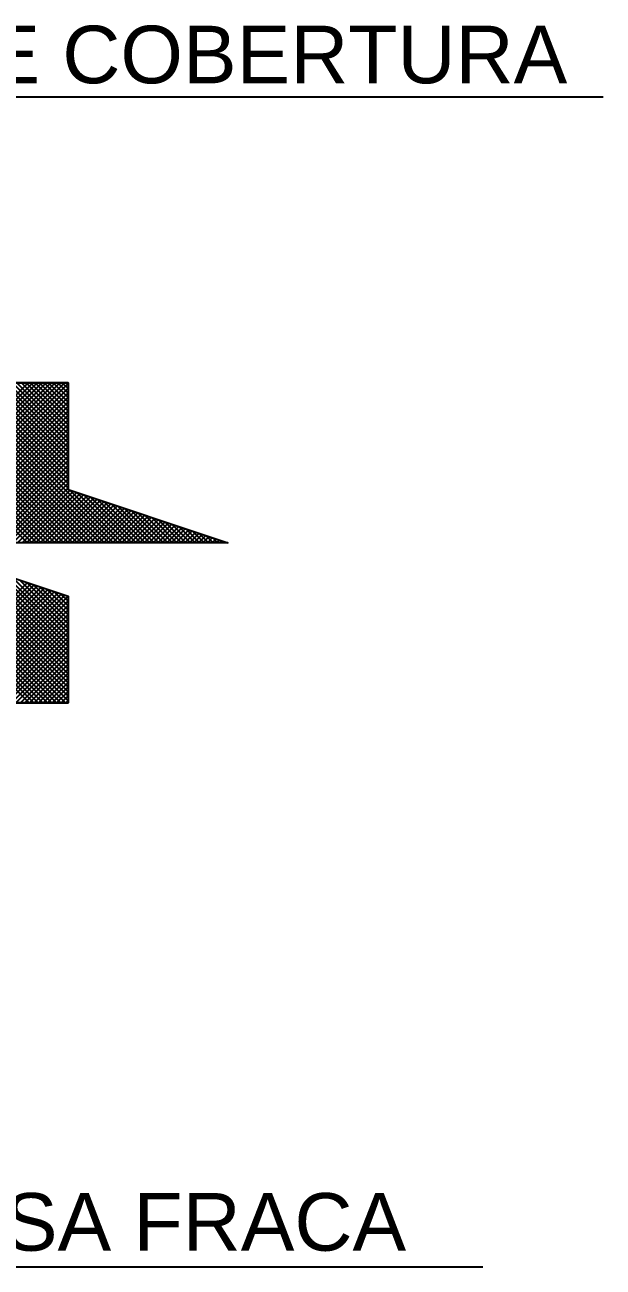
# Model space of a CAD drawing. Extents: x 0 to 119, y 0 to 84.
# Drawn here: x 50.169 to 51.977, y 53.95 to 57.832 of the extents above; entities that cross this region are included whole.
import ezdxf

# ---------------------------------------------------------------- set-up
doc = ezdxf.new("R2010")
doc.units = 0
doc.header["$MEASUREMENT"] = 0
for name, color, linetype in [('29', 9, 'CONTINUOUS'), ('3', 7, 'CONTINUOUS'), ('6', 178, 'CONTINUOUS')]:
    doc.layers.add(name, color=color, linetype=linetype)
doc.styles.add('TQS_ARIAL', font='arial.ttf')

msp = doc.modelspace()

# ---------------------------------------------------------------- linework, layer by layer
at = {"layer": '29', "color": 9, "linetype": 'Continuous'}
for p, q in [((49.179654, 55.713321), (50.179654, 56.713321)), ((49.182991, 56.713321), (50.182991, 55.713321)), ((49.193796, 55.713321), (50.193796, 56.713321)), ((49.197133, 56.713321), (50.197133, 55.713321)), ((49.207938, 55.713321), (50.207938, 56.713321)), ((49.211275, 56.713321), (50.211275, 55.713321)), ((49.22208, 55.713321), (50.22208, 56.713321)), ((49.225417, 56.713321), (50.225417, 55.713321)), ((49.236222, 55.713321), (50.236222, 56.713321)), ((49.23956, 56.713321), (50.23956, 55.713321)), ((49.250365, 55.713321), (50.250365, 56.713321)), ((49.253702, 56.713321), (50.253702, 55.713321)), ((49.264507, 55.713321), (50.264507, 56.713321)), ((49.267844, 56.713321), (50.267844, 55.713321)), ((49.278649, 55.713321), (50.278649, 56.713321)), ((49.281986, 56.713321), (50.281986, 55.713321)), ((49.292791, 55.713321), (50.292791, 56.713321)), ((49.296128, 56.713321), (50.296128, 55.713321)), ((49.677966, 56.713321), (50.177966, 56.213321)), ((49.692108, 56.713321), (50.192108, 56.213321)), ((49.70625, 56.713321), (50.20625, 56.213321)), ((49.720392, 56.713321), (50.220392, 56.213321)), ((49.734534, 56.713321), (50.234534, 56.213321)), ((49.748676, 56.713321), (50.248676, 56.213321)), ((49.762819, 56.713321), (50.262819, 56.213321)), ((49.776961, 56.713321), (50.276961, 56.213321)), ((49.791103, 56.713321), (50.291103, 56.213321)), ((49.805245, 56.713321), (50.305245, 56.213321)), ((49.819387, 56.713321), (50.319387, 56.213321)), ((49.833529, 56.713321), (50.333529, 56.213321)), ((49.847671, 56.713321), (50.347671, 56.213321)), ((49.861814, 56.713321), (50.361814, 56.213321)), ((49.875956, 56.713321), (50.375956, 56.213321)), ((49.890098, 56.713321), (50.390098, 56.213321)), ((49.90424, 56.713321), (50.40424, 56.213321)), ((49.918382, 56.713321), (50.418382, 56.213321)), ((49.932524, 56.713321), (50.432524, 56.213321)), ((49.946666, 56.713321), (50.446666, 56.213321)), ((49.960808, 56.713321), (50.460808, 56.213321)), ((49.974951, 56.713321), (50.304197, 56.384074)), ((49.989093, 56.713321), (50.304197, 56.398216)), ((50.003235, 56.713321), (50.304197, 56.412358)), ((50.017377, 56.713321), (50.304197, 56.4265)), ((50.031519, 56.713321), (50.304197, 56.440642)), ((50.045661, 56.713321), (50.304197, 56.454784)), ((50.059803, 56.713321), (50.304197, 56.468927)), ((50.073946, 56.713321), (50.304197, 56.483069)), ((50.088088, 56.713321), (50.304197, 56.497211)), ((50.10223, 56.713321), (50.304197, 56.511353)), ((50.116372, 56.713321), (50.304197, 56.525495)), ((50.130514, 56.713321), (50.304197, 56.539637)), ((50.144656, 56.713321), (50.304197, 56.553779)), ((50.158798, 56.713321), (50.304197, 56.567922)), ((50.172941, 56.713321), (50.304197, 56.582064)), ((50.187083, 56.713321), (50.304197, 56.596206)), ((50.201225, 56.713321), (50.304197, 56.610348)), ((50.215367, 56.713321), (50.304197, 56.62449)), ((50.229509, 56.713321), (50.304197, 56.638632)), ((50.243651, 56.713321), (50.304197, 56.652774)), ((50.257793, 56.713321), (50.304197, 56.666917)), ((50.271935, 56.713321), (50.304197, 56.681059)), ((50.286078, 56.713321), (50.304197, 56.695201)), ((50.30022, 56.713321), (50.304197, 56.709343)), ((49.806933, 56.213321), (50.304197, 56.710585)), ((49.821075, 56.213321), (50.304197, 56.696443)), ((49.835217, 56.213321), (50.304197, 56.6823)), ((49.84936, 56.213321), (50.304197, 56.668158)), ((49.863502, 56.213321), (50.304197, 56.654016)), ((49.877644, 56.213321), (50.304197, 56.639874)), ((49.891786, 56.213321), (50.304197, 56.625732)), ((49.905928, 56.213321), (50.304197, 56.61159)), ((49.92007, 56.213321), (50.304197, 56.597448)), ((49.934212, 56.213321), (50.304197, 56.583306)), ((49.948354, 56.213321), (50.304197, 56.569163)), ((49.962497, 56.213321), (50.304197, 56.555021)), ((49.976639, 56.213321), (50.304197, 56.540879)), ((49.990781, 56.213321), (50.304197, 56.526737)), ((50.004923, 56.213321), (50.304197, 56.512595)), ((50.019065, 56.213321), (50.304197, 56.498453)), ((50.033207, 56.213321), (50.304197, 56.484311)), ((50.047349, 56.213321), (50.304197, 56.470168)), ((50.061492, 56.213321), (50.304197, 56.456026)), ((50.075634, 56.213321), (50.304197, 56.441884)), ((50.089776, 56.213321), (50.304197, 56.427742)), ((50.103918, 56.213321), (50.304197, 56.4136)), ((50.11806, 56.213321), (50.304197, 56.399458)), ((50.132202, 56.213321), (50.304197, 56.385316)), ((50.146344, 56.213321), (50.310807, 56.377783)), ((50.160486, 56.213321), (50.321414, 56.374248)), ((50.174629, 56.213321), (50.33202, 56.370712)), ((50.188771, 56.213321), (50.342627, 56.367177)), ((50.202913, 56.213321), (50.353234, 56.363641)), ((50.310328, 56.377943), (50.474951, 56.213321)), ((50.331541, 56.370872), (50.489093, 56.213321)), ((50.352755, 56.363801), (50.503235, 56.213321)), ((50.217055, 56.213321), (50.36384, 56.360106)), ((50.231197, 56.213321), (50.374447, 56.35657)), ((50.245339, 56.213321), (50.385053, 56.353035)), ((50.259481, 56.213321), (50.39566, 56.349499)), ((50.273624, 56.213321), (50.406267, 56.345964)), ((50.287766, 56.213321), (50.416873, 56.342428)), ((50.301908, 56.213321), (50.42748, 56.338893)), ((50.31605, 56.213321), (50.438086, 56.335357)), ((50.330192, 56.213321), (50.448693, 56.331822)), ((50.344334, 56.213321), (50.4593, 56.328286)), ((50.358476, 56.213321), (50.469906, 56.32475)), ((50.373968, 56.35673), (50.517377, 56.213321)), ((50.395181, 56.349659), (50.531519, 56.213321)), ((50.416394, 56.342588), (50.545661, 56.213321)), ((50.437607, 56.335517), (50.559803, 56.213321)), ((50.45882, 56.328446), (50.573946, 56.213321)), ((50.372619, 56.213321), (50.480513, 56.321215)), ((50.386761, 56.213321), (50.49112, 56.317679)), ((50.400903, 56.213321), (50.501726, 56.314144)), ((50.415045, 56.213321), (50.512333, 56.310608)), ((50.429187, 56.213321), (50.522939, 56.307073)), ((50.443329, 56.213321), (50.533546, 56.303537)), ((50.457471, 56.213321), (50.544153, 56.300002)), ((50.471613, 56.213321), (50.554759, 56.296466)), ((50.480033, 56.321375), (50.588088, 56.213321)), ((50.485756, 56.213321), (50.565366, 56.292931)), ((50.499898, 56.213321), (50.575972, 56.289395)), ((50.501247, 56.314304), (50.60223, 56.213321)), ((50.51404, 56.213321), (50.586579, 56.28586)), ((50.52246, 56.307233), (50.616372, 56.213321)), ((50.543673, 56.300162), (50.630514, 56.213321)), ((50.564886, 56.293091), (50.644656, 56.213321)), ((50.586099, 56.28602), (50.658798, 56.213321)), ((50.528182, 56.213321), (50.597186, 56.282324)), ((50.542324, 56.213321), (50.607792, 56.278789)), ((50.556466, 56.213321), (50.618399, 56.275253)), ((50.570608, 56.213321), (50.629005, 56.271718)), ((50.584751, 56.213321), (50.639612, 56.268182)), ((50.598893, 56.213321), (50.650219, 56.264647)), ((50.607312, 56.278949), (50.672941, 56.213321)), ((50.613035, 56.213321), (50.660825, 56.261111)), ((50.627177, 56.213321), (50.671432, 56.257576)), ((50.628526, 56.271878), (50.687083, 56.213321)), ((50.641319, 56.213321), (50.682039, 56.25404)), ((50.649739, 56.264807), (50.701225, 56.213321)), ((50.655461, 56.213321), (50.692645, 56.250504)), ((50.669603, 56.213321), (50.703252, 56.246969)), ((50.670952, 56.257735), (50.715367, 56.213321)), ((50.692165, 56.250664), (50.729509, 56.213321)), ((49.813307, 56.210284), (50.304197, 55.719393)), ((50.683746, 56.213321), (50.713858, 56.243433)), ((50.697888, 56.213321), (50.724465, 56.239898)), ((50.71203, 56.213321), (50.735072, 56.236362)), ((50.713378, 56.243593), (50.743651, 56.213321)), ((50.726172, 56.213321), (50.745678, 56.232827)), ((50.734591, 56.236522), (50.757793, 56.213321)), ((50.740314, 56.213321), (50.756285, 56.229291)), ((50.754456, 56.213321), (50.766891, 56.225756)), ((50.755805, 56.229451), (50.771935, 56.213321)), ((50.768598, 56.213321), (50.777498, 56.22222)), ((50.777018, 56.22238), (50.786078, 56.213321)), ((50.78274, 56.213321), (50.788105, 56.218685)), ((50.796883, 56.213321), (50.798711, 56.215149)), ((50.798231, 56.215309), (50.80022, 56.213321)), ((49.83452, 56.203213), (50.304197, 55.733536)), ((49.855733, 56.196142), (50.304197, 55.747678)), ((49.876946, 56.189071), (50.304197, 55.76182)), ((49.89816, 56.182), (50.304197, 55.775962)), ((49.919373, 56.174929), (50.304197, 55.790104)), ((49.940586, 56.167858), (50.304197, 55.804246)), ((49.961799, 56.160786), (50.304197, 55.818388)), ((49.983012, 56.153715), (50.304197, 55.832531)), ((50.004226, 56.146644), (50.304197, 55.846673)), ((50.025439, 56.139573), (50.304197, 55.860815)), ((50.046652, 56.132502), (50.304197, 55.874957)), ((50.067865, 56.125431), (50.304197, 55.889099)), ((50.089079, 56.11836), (50.304197, 55.903241)), ((50.110292, 56.111289), (50.304197, 55.917383)), ((50.131505, 56.104218), (50.304197, 55.931525)), ((50.152718, 56.097147), (50.304197, 55.945668)), ((49.801908, 55.713321), (50.17748, 56.088893)), ((49.81605, 55.713321), (50.188087, 56.085357)), ((49.830192, 55.713321), (50.198693, 56.081822)), ((49.844334, 55.713321), (50.2093, 56.078286)), ((49.858476, 55.713321), (50.219906, 56.074751)), ((49.872619, 55.713321), (50.230513, 56.071215)), ((49.886761, 55.713321), (50.24112, 56.06768)), ((49.900903, 55.713321), (50.251726, 56.064144)), ((49.915045, 55.713321), (50.262333, 56.060608)), ((49.929187, 55.713321), (50.272939, 56.057073)), ((49.943329, 55.713321), (50.283546, 56.053537)), ((50.173931, 56.090076), (50.304197, 55.95981)), ((50.195145, 56.083005), (50.304197, 55.973952)), ((50.216358, 56.075933), (50.304197, 55.988094)), ((50.237571, 56.068862), (50.304197, 56.002236)), ((50.258784, 56.061791), (50.304197, 56.016378)), ((50.279998, 56.05472), (50.304197, 56.03052)), ((49.957471, 55.713321), (50.294153, 56.050002)), ((49.971613, 55.713321), (50.304197, 56.046654)), ((49.985756, 55.713321), (50.304197, 56.031762)), ((49.999898, 55.713321), (50.304197, 56.01762)), ((50.301211, 56.047649), (50.304197, 56.044663)), ((50.01404, 55.713321), (50.304197, 56.003478)), ((50.028182, 55.713321), (50.304197, 55.989336)), ((50.042324, 55.713321), (50.304197, 55.975194)), ((50.056466, 55.713321), (50.304197, 55.961052)), ((50.070608, 55.713321), (50.304197, 55.946909)), ((50.084751, 55.713321), (50.304197, 55.932767)), ((50.098893, 55.713321), (50.304197, 55.918625)), ((50.113035, 55.713321), (50.304197, 55.904483)), ((50.127177, 55.713321), (50.304197, 55.890341)), ((50.141319, 55.713321), (50.304197, 55.876199)), ((50.155461, 55.713321), (50.304197, 55.862057)), ((50.169603, 55.713321), (50.304197, 55.847914)), ((50.183746, 55.713321), (50.304197, 55.833772)), ((50.197888, 55.713321), (50.304197, 55.81963)), ((50.21203, 55.713321), (50.304197, 55.805488)), ((50.226172, 55.713321), (50.304197, 55.791346)), ((50.240314, 55.713321), (50.304197, 55.777204)), ((50.254456, 55.713321), (50.304197, 55.763062)), ((50.268598, 55.713321), (50.304197, 55.74892)), ((50.28274, 55.713321), (50.304197, 55.734777)), ((50.296883, 55.713321), (50.304197, 55.720635))]:
    msp.add_line(p, q, dxfattribs=at)
msp.add_lwpolyline([(34.316598, 55.713321), (34.316598, 56.713321), (50.304197, 56.713321), (50.304197, 56.379987), (50.804197, 56.213321), (49.804197, 56.213321), (50.304197, 56.046654), (50.304197, 55.713321), (34.316598, 55.713321)], dxfattribs=at)
at = {"layer": '3', "color": 7, "linetype": 'Continuous'}
for points in [[(51.977101, 57.606127), (47.482824, 57.606127), (47.872718, 55.532316), (47.79485, 55.76988), (47.872718, 55.532316), (47.85899, 55.781939)], [(51.600491, 53.949934), (49.522249, 53.949934), (48.604298, 55.521467), (48.757489, 55.323901), (48.604298, 55.521467), (48.701136, 55.290984)]]:
    msp.add_lwpolyline(points, dxfattribs=at)
at = {"layer": '6', "color": 178, "linetype": 'Continuous'}
for p, q in [((50.304197, 56.713321), (48.655376, 56.713321)), ((48.655376, 55.713321), (50.304197, 55.713321))]:
    msp.add_line(p, q, dxfattribs=at)
msp.add_lwpolyline([(50.304197, 56.713321), (50.304197, 56.379987), (50.804197, 56.213321), (49.804197, 56.213321), (50.304197, 56.046654), (50.304197, 55.713321)], dxfattribs=at)

# ---------------------------------------------------------------- texts
at = {"layer": '3', "color": 7, "linetype": 'Continuous', "style": 'TQS_ARIAL'}
for s, p in [('JUNTA SOB A LAJE DE COBERTURA', (47.478068, 57.64893)), ('MASSA FRACA', (49.558967, 54.001339))]:
    msp.add_text(s, height=0.18, dxfattribs=at).set_placement(p)

doc.saveas('drawing.dxf')
